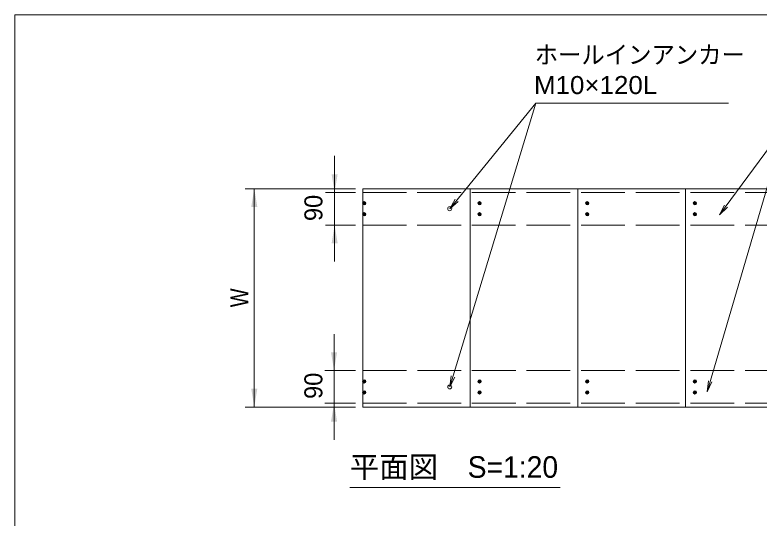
# Model space of a CAD drawing. Units: millimetres at full size, sheet at 1:20. Extents: x 200 to 8200, y 200 to 5740.
# Drawn here: x 200 to 2244, y 4357 to 5740 of the extents above; entities that cross this region are included whole.
import ezdxf
from ezdxf.enums import TextEntityAlignment as Align

# ---------------------------------------------------------------- set-up
doc = ezdxf.new("R2010")
doc.units = ezdxf.units.MM
doc.header["$LTSCALE"] = 20
doc.linetypes.add('DASHED', pattern=[7.5, 6, -1.5])
for name, color, linetype, lineweight in [('コーススレッド', 7, 'Continuous', 18), ('ホールインアンカー', 7, 'Continuous', 18), ('図面枠-A3', 7, 'Continuous', 20), ('寸法', 7, 'Continuous', 13), ('引出線', 7, 'Continuous', 13), ('文字', 7, 'Continuous', 13), ('破線', 7, 'DASHED', 9), ('縮尺', 7, 'Continuous', 15), ('階段本体', 7, 'Continuous', 18)]:
    doc.layers.add(name, color=color, linetype=linetype, lineweight=lineweight)
doc.styles.add('ＭＳ Ｐゴシック', font='')
doc.styles.get('ＭＳ Ｐゴシック').set_extended_font_data('MS PGothic')

# ---------------------------------------------------------------- blocks, each defined once
blk = doc.blocks.new('filled_arrow')
at = {"color": 0, "linetype": 'Continuous', "lineweight": -2}
blk.add_solid([(7.5, 1.25), (0, 0), (7.5, -1.25)], dxfattribs=at)
blk = doc.blocks.new('open_arrow')
at = {"color": 0, "linetype": 'Continuous', "lineweight": -2}
blk.add_lwpolyline([(7.5, 1.25), (0, 0), (7.5, -1.25)], dxfattribs=at)

msp = doc.modelspace()

# ---------------------------------------------------------------- hatches: boundary and pattern name
at = {"layer": 'コーススレッド'}
for points in [[(1154.77, 5222.23, 1), (1163.77, 5222.23, 1)], [(1471.51, 5222.23, 1), (1480.51, 5222.23, 1)], [(1767.2, 5222.23, 1), (1776.2, 5222.23, 1)], [(2062.9, 5222.23, 1), (2071.9, 5222.23, 1)], [(1154.77, 5192.23, 1), (1163.77, 5192.23, 1)], [(1471.51, 5192.23, 1), (1480.51, 5192.23, 1)], [(1767.2, 5192.23, 1), (1776.2, 5192.23, 1)], [(2062.9, 5192.23, 1), (2071.9, 5192.23, 1)], [(1154.77, 4732.6, -1), (1163.77, 4732.6, -1)], [(1471.51, 4732.6, -1), (1480.51, 4732.6, -1)], [(1767.2, 4732.6, -1), (1776.2, 4732.6, -1)], [(2062.9, 4732.6, -1), (2071.9, 4732.6, -1)], [(1154.77, 4702.6, -1), (1163.77, 4702.6, -1)], [(1471.51, 4702.6, -1), (1480.51, 4702.6, -1)], [(1767.2, 4702.6, -1), (1776.2, 4702.6, -1)], [(2062.9, 4702.6, -1), (2071.9, 4702.6, -1)]]:
    msp.add_hatch(color=256, dxfattribs=at).paths.add_polyline_path(points)

# ---------------------------------------------------------------- linework, layer by layer
at = {"layer": 'コーススレッド', "lineweight": 13}
for centre in [(1159.27, 5222.23), (1476.01, 5222.23), (1771.7, 5222.23), (2067.4, 5222.23), (1159.27, 5192.23), (1476.01, 5192.23), (1771.7, 5192.23), (2067.4, 5192.23), (1159.27, 4732.6), (1476.01, 4732.6), (1771.7, 4732.6), (2067.4, 4732.6), (1159.27, 4702.6), (1476.01, 4702.6), (1771.7, 4702.6), (2067.4, 4702.6)]:
    msp.add_circle(centre, 4.5, dxfattribs=at)
at = {"layer": 'ホールインアンカー'}
for centre in [(1394.11, 5207.41), (1394.2, 4717.6)]:
    msp.add_circle(centre, 5.46, dxfattribs=at)
at = {"layer": '図面枠-A3'}
msp.add_lwpolyline([(200, 200), (8200, 200), (8200, 5740), (200, 5740)], close=True, dxfattribs=at)
at = {"layer": '寸法'}
for p, q in [((1078.02, 5352.23), (1078.02, 5062.23)), ((1135.1, 5262.41), (832.39, 5262.41)), ((857.39, 5262.41), (857.39, 4662.41)), ((1135.12, 5252.23), (1053.02, 5252.23)), ((1135.12, 5162.23), (1053.02, 5162.23)), ((1076.43, 4862.6), (1076.43, 4572.6)), ((1135.2, 4762.6), (1051.43, 4762.6)), ((1135.51, 4662.41), (832.39, 4662.41)), ((1135.2, 4672.6), (1051.43, 4672.6))]:
    msp.add_line(p, q, dxfattribs=at)
at = {"layer": '引出線'}
for p, q in [((1394.11, 5207.41), (1630.58, 5497.06)), ((2135.18, 5190.24), (2316.37, 5437.51))]:
    msp.add_line(p, q, dxfattribs=at)
for points in [[(1394.2, 4717.6), (1630.58, 5497.06), (2158.97, 5497.06), (2159.97, 5497.06)], [(2100.94, 4704.05), (2316.37, 5437.51), (2996.28, 5437.51), (2997.28, 5437.51)], [(1416.96, 5227.49), (1394.11, 5207.41), (1409.21, 5233.81)], [(2156.94, 5211.49), (2135.18, 5190.24), (2148.87, 5217.4)]]:
    msp.add_lwpolyline(points, dxfattribs=at)
at = {"layer": '破線'}
for p, q in [((1155.12, 5252.23), (3876.58, 5252.23)), ((1155.12, 5162.23), (3876.58, 5162.23)), ((1155.2, 4762.6), (3876.58, 4762.6)), ((1155.2, 4672.6), (3876.58, 4672.6))]:
    msp.add_line(p, q, dxfattribs=at)
at = {"layer": '縮尺'}
msp.add_line((1119.92, 4441.07), (1697.6, 4441.07), dxfattribs=at)
at = {"layer": '階段本体'}
for p, q in [((1155.1, 5262.41), (3876.58, 5262.41)), ((1155.1, 4662.41), (1155.1, 5262.41)), ((1450.31, 4662.41), (1450.31, 5262.41)), ((1746.01, 4662.41), (1746.01, 5262.41)), ((2041.72, 4662.41), (2041.72, 5262.41)), ((1155.51, 4662.41), (3876.58, 4662.41))]:
    msp.add_line(p, q, dxfattribs=at)

# ---------------------------------------------------------------- block references
at = {"layer": '寸法', "xscale": 6.67, "yscale": 6.67}
for p, rotation in [((1078.02, 5252.23), 90), ((857.39, 5262.41), 270), ((1078.02, 5162.23), 270), ((1076.43, 4762.6), 90), ((857.39, 4662.41), 90), ((1076.43, 4672.6), 270)]:
    msp.add_blockref('filled_arrow', p, dxfattribs=dict(at, rotation=rotation))
at = {"layer": '引出線', "xscale": 4, "yscale": 4}
for p, rotation in [((1394.2, 4717.6), 73.1), ((2100.94, 4704.05), 73.6)]:
    msp.add_blockref('open_arrow', p, dxfattribs=dict(at, rotation=rotation))

# ---------------------------------------------------------------- texts
at = {"layer": '寸法', "style": 'ＭＳ Ｐゴシック'}
for p in [(1019.77, 5209.44), (1019.64, 4720.6)]:
    msp.add_text('90', height=49.49, rotation=90, dxfattribs=at).set_placement(p, align=Align.MIDDLE_CENTER)
at = {"layer": '寸法', "style": 'ＭＳ Ｐゴシック', "width": 0.85}
msp.add_text('W', height=49.49, rotation=90, dxfattribs=at).set_placement((816.39, 4962.41), align=Align.MIDDLE_CENTER)
at = {"layer": '文字', "style": 'ＭＳ Ｐゴシック'}
for s, width, p in [('ホールインアンカー', 0.95, (1627.46, 5590.9)), ('M10×120L', 1.1, (1625.47, 5507.57))]:
    msp.add_text(s, height=49.49, dxfattribs=dict(at, width=width)).set_placement(p, align=Align.BOTTOM_LEFT)
at = {"layer": '縮尺', "style": 'ＭＳ Ｐゴシック'}
msp.add_text('平面図\u3000S=1:20', height=59.38, dxfattribs=at).set_placement((1119.38, 4450.05), align=Align.BOTTOM_LEFT)

doc.saveas('drawing.dxf')
